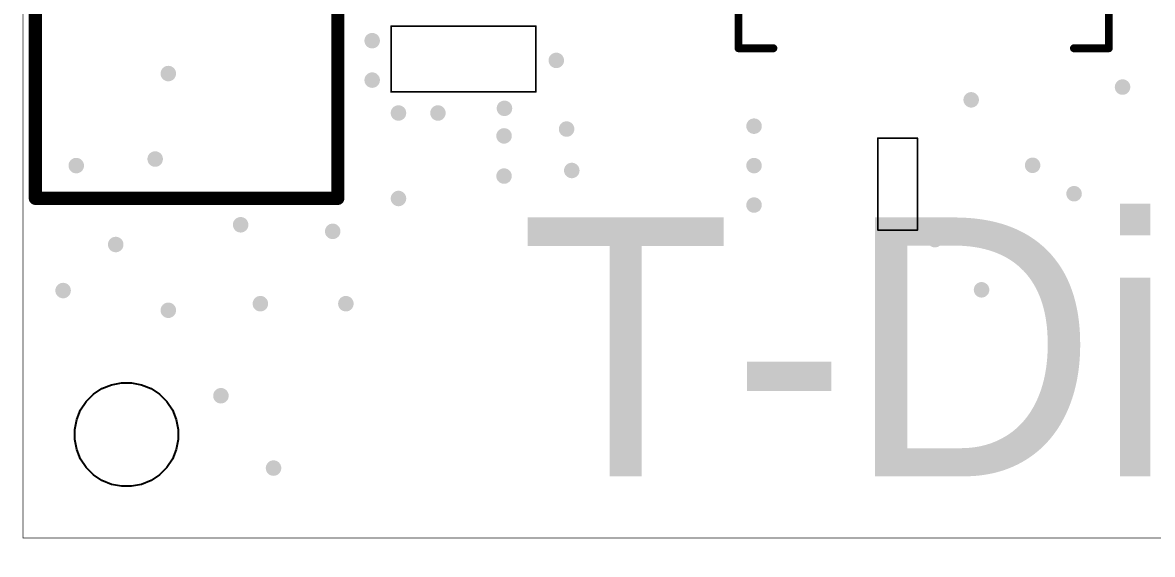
# Model space of a CAD drawing. Header units: millimetres. Extents: x -2 to 87, y -3.7 to 23.7.
# Drawn here: x -2.01 to 19.81, y -2.32 to 7.96 of the extents above; entities that cross this region are included whole.
import ezdxf

# ---------------------------------------------------------------- set-up
doc = ezdxf.new("R2010")
doc.units = ezdxf.units.MM
for name, color, linetype in [('KeepOutLayer', 6, 'Continuous'), ('MultiLayer', 9, 'Continuous'), ('TopOverlay', 2, 'Continuous'), ('ViaHoleLayer', 16, 'Continuous')]:
    doc.layers.add(name, color=color, linetype=linetype)
doc.styles.add('Kristen ITC', font='', dxfattribs={"height": 0.2})
doc.styles.get('Kristen ITC').set_extended_font_data('Kristen ITC')

# ---------------------------------------------------------------- blocks, each defined once
blk = doc.blocks.new('QFN_56_7X7_61')
at = {"layer": 'ViaHoleLayer'}
h = blk.add_hatch(color=16, dxfattribs=at)
edge = h.paths.add_edge_path()
edge.add_arc((-1, 1), 0.152, 0, 360)
h = blk.add_hatch(color=16, dxfattribs=at)
edge = h.paths.add_edge_path()
edge.add_arc((0, 1), 0.152, 0, 360)
h = blk.add_hatch(color=16, dxfattribs=at)
edge = h.paths.add_edge_path()
edge.add_arc((1, 1), 0.152, 0, 360)
h = blk.add_hatch(color=16, dxfattribs=at)
edge = h.paths.add_edge_path()
edge.add_arc((-1, 0), 0.152, 0, 360)
h = blk.add_hatch(color=16, dxfattribs=at)
edge = h.paths.add_edge_path()
edge.add_arc((0, 0), 0.152, 0, 360)
h = blk.add_hatch(color=16, dxfattribs=at)
edge = h.paths.add_edge_path()
edge.add_arc((1, 0), 0.152, 0, 360)
h = blk.add_hatch(color=16, dxfattribs=at)
edge = h.paths.add_edge_path()
edge.add_arc((-1, -1), 0.152, 0, 360)
h = blk.add_hatch(color=16, dxfattribs=at)
edge = h.paths.add_edge_path()
edge.add_arc((0.001, -1), 0.152, 0, 360)
h = blk.add_hatch(color=16, dxfattribs=at)
edge = h.paths.add_edge_path()
edge.add_arc((1, -1), 0.152, 0, 360)
at = {"layer": 'TopOverlay', "const_width": 0.152}
for points in [[(-3.576, 3.576), (-2.903, 3.576)], [(-3.576, 2.903), (-3.576, 3.576)], [(2.903, 3.576), (3.576, 3.576)], [(3.576, 2.903), (3.576, 3.576)], [(-3.576, -3.576), (-3.576, -2.903)], [(3.576, -3.576), (3.576, -2.903)], [(-3.576, -3.576), (-2.903, -3.576)], [(2.903, -3.576), (3.576, -3.576)]]:
    blk.add_lwpolyline(points, dxfattribs=at)
at = {"layer": 'TopOverlay'}
for points, const_width in [([(-3.614, 3.576, 1), (-3.538, 3.576, 1)], 0.0762), ([(-3.614, 3.576, 1), (-3.538, 3.576, 1)], 0.0762), ([(-2.941, 3.576, 1), (-2.864, 3.576, 1)], 0.0762), ([(2.864, 3.576, 1), (2.941, 3.576, 1)], 0.0762), ([(3.538, 3.576, 1), (3.614, 3.576, 1)], 0.0762), ([(3.538, 3.576, 1), (3.614, 3.576, 1)], 0.0762), ([(-3.614, 2.903, 1), (-3.538, 2.903, 1)], 0.0762), ([(3.538, 2.903, 1), (3.614, 2.903, 1)], 0.0762), ([(-3.965, 2.6, 1), (-4.115, 2.6, 1)], 0.15), ([(-4.152, 2.6, 1), (-4.077, 2.6, 1)], 0.075), ([(-4.002, 2.6, 1), (-3.927, 2.6, 1)], 0.075), ([(-3.614, -2.903, 1), (-3.538, -2.903, 1)], 0.0762), ([(3.538, -2.903, 1), (3.614, -2.903, 1)], 0.0762), ([(-3.614, -3.576, 1), (-3.538, -3.576, 1)], 0.0762), ([(-3.614, -3.576, 1), (-3.538, -3.576, 1)], 0.0762), ([(-2.941, -3.576, 1), (-2.864, -3.576, 1)], 0.0762), ([(2.864, -3.576, 1), (2.941, -3.576, 1)], 0.0762), ([(3.538, -3.576, 1), (3.614, -3.576, 1)], 0.0762), ([(3.538, -3.576, 1), (3.614, -3.576, 1)], 0.0762)]:
    blk.add_lwpolyline(points, format="xyb", close=True, dxfattribs=dict(at, const_width=const_width))
blk = doc.blocks.new('ANT_2_4G_3D_74')
at = {"layer": 'TopOverlay', "const_width": 0.254}
for points in [[(-7.937, 2.822), (-7.937, -3.02)], [(-7.937, 2.822), (6.363, 2.822)], [(6.363, 2.822), (6.363, -3.02)], [(-7.937, -3.02), (6.363, -3.02)]]:
    blk.add_lwpolyline(points, dxfattribs=at)
at = {"layer": 'TopOverlay', "const_width": 0.127}
for points in [[(-8.001, 2.822, 1), (-7.874, 2.822, 1)], [(-8.001, 2.822, 1), (-7.874, 2.822, 1)], [(6.299, 2.822, 1), (6.426, 2.822, 1)], [(6.299, 2.822, 1), (6.426, 2.822, 1)], [(-8.001, -3.02, 1), (-7.874, -3.02, 1)], [(-8.001, -3.02, 1), (-7.874, -3.02, 1)], [(6.299, -3.02, 1), (6.426, -3.02, 1)], [(6.299, -3.02, 1), (6.426, -3.02, 1)]]:
    blk.add_lwpolyline(points, format="xyb", close=True, dxfattribs=at)
blk = doc.blocks.new('CAP_0603_88')
at = {"layer": 'TopOverlay', "const_width": 0.0323}
for points in [[(-1.397, -0.635), (-1.397, 0.635)], [(-1.397, 0.635), (1.397, 0.635)], [(1.397, -0.635), (1.397, 0.635)], [(-1.397, -0.635), (1.397, -0.635)]]:
    blk.add_lwpolyline(points, dxfattribs=at)
at = {"layer": 'TopOverlay', "const_width": 0.0161}
for points in [[(-1.405, 0.635, 1), (-1.389, 0.635, 1)], [(-1.405, 0.635, 1), (-1.389, 0.635, 1)], [(1.389, 0.635, 1), (1.405, 0.635, 1)], [(1.389, 0.635, 1), (1.405, 0.635, 1)], [(-1.405, -0.635, 1), (-1.389, -0.635, 1)], [(-1.405, -0.635, 1), (-1.389, -0.635, 1)], [(1.389, -0.635, 1), (1.405, -0.635, 1)], [(1.389, -0.635, 1), (1.405, -0.635, 1)]]:
    blk.add_lwpolyline(points, format="xyb", close=True, dxfattribs=at)
blk = doc.blocks.new('CAP_0402_89')
at = {"layer": 'TopOverlay', "const_width": 0.0323}
for points in [[(-0.889, -0.381), (-0.889, 0.381)], [(0.889, 0.381), (-0.889, 0.381)], [(0.889, -0.381), (0.889, 0.381)], [(0.889, -0.381), (-0.889, -0.381)]]:
    blk.add_lwpolyline(points, dxfattribs=at)
at = {"layer": 'TopOverlay', "const_width": 0.0161}
for points in [[(-0.897, 0.381, 1), (-0.881, 0.381, 1)], [(-0.897, 0.381, 1), (-0.881, 0.381, 1)], [(0.881, 0.381, 1), (0.897, 0.381, 1)], [(0.881, 0.381, 1), (0.897, 0.381, 1)], [(-0.897, -0.381, 1), (-0.881, -0.381, 1)], [(-0.897, -0.381, 1), (-0.881, -0.381, 1)], [(0.881, -0.381, 1), (0.897, -0.381, 1)], [(0.881, -0.381, 1), (0.897, -0.381, 1)]]:
    blk.add_lwpolyline(points, format="xyb", close=True, dxfattribs=at)

msp = doc.modelspace()

# ---------------------------------------------------------------- hatches: boundary and pattern name
at = {"layer": 'ViaHoleLayer'}
h = msp.add_hatch(color=16, dxfattribs=at)
edge = h.paths.add_edge_path()
edge.add_arc((4.745, 7.607), 0.15, 0, 360)
h = msp.add_hatch(color=16, dxfattribs=at)
edge = h.paths.add_edge_path()
edge.add_arc((8.301, 7.226), 0.15, 0, 360)
h = msp.add_hatch(color=16, dxfattribs=at)
edge = h.paths.add_edge_path()
edge.add_arc((0.808, 6.972), 0.15, 0, 360)
h = msp.add_hatch(color=16, dxfattribs=at)
edge = h.paths.add_edge_path()
edge.add_arc((4.745, 6.845), 0.15, 0, 360)
h = msp.add_hatch(color=16, dxfattribs=at)
edge = h.paths.add_edge_path()
edge.add_arc((19.237, 6.711), 0.15, 0, 360)
h = msp.add_hatch(color=16, dxfattribs=at)
edge = h.paths.add_edge_path()
edge.add_arc((16.314, 6.464), 0.15, 0, 360)
h = msp.add_hatch(color=16, dxfattribs=at)
edge = h.paths.add_edge_path()
edge.add_arc((5.253, 6.21), 0.15, 0, 360)
h = msp.add_hatch(color=16, dxfattribs=at)
edge = h.paths.add_edge_path()
edge.add_arc((6.015, 6.21), 0.15, 0, 360)
h = msp.add_hatch(color=16, dxfattribs=at)
edge = h.paths.add_edge_path()
edge.add_arc((7.3, 6.3), 0.15, 0, 360)
h = msp.add_hatch(color=16, dxfattribs=at)
edge = h.paths.add_edge_path()
edge.add_arc((7.292, 5.768), 0.15, 0, 360)
h = msp.add_hatch(color=16, dxfattribs=at)
edge = h.paths.add_edge_path()
edge.add_arc((8.5, 5.9), 0.15, 0, 360)
h = msp.add_hatch(color=16, dxfattribs=at)
edge = h.paths.add_edge_path()
edge.add_arc((12.12, 5.956), 0.15, 0, 360)
h = msp.add_hatch(color=16, dxfattribs=at)
edge = h.paths.add_edge_path()
edge.add_arc((0.554, 5.321), 0.15, 0, 360)
h = msp.add_hatch(color=16, dxfattribs=at)
edge = h.paths.add_edge_path()
edge.add_arc((-0.97, 5.194), 0.15, 0, 360)
h = msp.add_hatch(color=16, dxfattribs=at)
edge = h.paths.add_edge_path()
edge.add_arc((8.6, 5.1), 0.15, 0, 360)
h = msp.add_hatch(color=16, dxfattribs=at)
edge = h.paths.add_edge_path()
edge.add_arc((12.12, 5.194), 0.15, 0, 360)
h = msp.add_hatch(color=16, dxfattribs=at)
edge = h.paths.add_edge_path()
edge.add_arc((17.5, 5.2), 0.15, 0, 360)
h = msp.add_hatch(color=16, dxfattribs=at)
edge = h.paths.add_edge_path()
edge.add_arc((7.292, 4.992), 0.15, 0, 360)
h = msp.add_hatch(color=16, dxfattribs=at)
edge = h.paths.add_edge_path()
edge.add_arc((18.301, 4.651), 0.15, 0, 360)
h = msp.add_hatch(color=16, dxfattribs=at)
edge = h.paths.add_edge_path()
edge.add_arc((5.253, 4.559), 0.15, 0, 360)
h = msp.add_hatch(color=16, dxfattribs=at)
edge = h.paths.add_edge_path()
edge.add_arc((12.12, 4.432), 0.15, 0, 360)
h = msp.add_hatch(color=16, dxfattribs=at)
edge = h.paths.add_edge_path()
edge.add_arc((2.205, 4.051), 0.15, 0, 360)
h = msp.add_hatch(color=16, dxfattribs=at)
edge = h.paths.add_edge_path()
edge.add_arc((3.983, 3.924), 0.15, 0, 360)
h = msp.add_hatch(color=16, dxfattribs=at)
edge = h.paths.add_edge_path()
edge.add_arc((-0.208, 3.67), 0.15, 0, 360)
h = msp.add_hatch(color=16, dxfattribs=at)
edge = h.paths.add_edge_path()
edge.add_arc((14.896, 3.747), 0.15, 0, 360)
h = msp.add_hatch(color=16, dxfattribs=at)
edge = h.paths.add_edge_path()
edge.add_arc((15.614, 3.764), 0.15, 0, 360)
h = msp.add_hatch(color=16, dxfattribs=at)
edge = h.paths.add_edge_path()
edge.add_arc((-1.224, 2.781), 0.15, 0, 360)
h = msp.add_hatch(color=16, dxfattribs=at)
edge = h.paths.add_edge_path()
edge.add_arc((16.514, 2.795), 0.15, 0, 360)
h = msp.add_hatch(color=16, dxfattribs=at)
edge = h.paths.add_edge_path()
edge.add_arc((2.586, 2.527), 0.15, 0, 360)
h = msp.add_hatch(color=16, dxfattribs=at)
edge = h.paths.add_edge_path()
edge.add_arc((4.237, 2.527), 0.15, 0, 360)
h = msp.add_hatch(color=16, dxfattribs=at)
edge = h.paths.add_edge_path()
edge.add_arc((0.808, 2.4), 0.15, 0, 360)
h = msp.add_hatch(color=16, dxfattribs=at)
edge = h.paths.add_edge_path()
edge.add_arc((1.824, 0.749), 0.15, 0, 360)
h = msp.add_hatch(color=16, dxfattribs=at)
edge = h.paths.add_edge_path()
edge.add_arc((2.84, -0.648), 0.15, 0, 360)

# ---------------------------------------------------------------- linework, layer by layer
at = {"layer": 'KeepOutLayer', "const_width": 0.0127}
for points in [[(-2, -2), (-2, 23.72)], [(-2, -2), (86.83, -2)]]:
    msp.add_lwpolyline(points, dxfattribs=at)
at = {"layer": 'KeepOutLayer'}
for points, const_width in [([(1, 0, 1), (-1, 0, 1)], 0.0127), ([(-1.003, 0, 1), (-0.997, 0, 1)], 0.00635), ([(0.997, 0, 1), (1.003, 0, 1)], 0.00635), ([(-2.003, -2, 1), (-1.997, -2, 1)], 0.00635), ([(-2.003, -2, 1), (-1.997, -2, 1)], 0.00635)]:
    msp.add_lwpolyline(points, format="xyb", close=True, dxfattribs=dict(at, const_width=const_width))
at = {"layer": 'MultiLayer'}
for p, q in [((-0.637, 0.777), (-0.474, 0.886)), ((-0.474, 0.886), (-0.292, 0.962)), ((-0.292, 0.962), (-0.098, 1)), ((-0.098, 1), (0, 1)), ((0, 1), (0.098, 1)), ((0.098, 1), (0.292, 0.962)), ((0.292, 0.962), (0.474, 0.886)), ((0.474, 0.886), (0.637, 0.777)), ((-0.777, 0.637), (-0.637, 0.777)), ((0.637, 0.777), (0.777, 0.637)), ((-0.962, 0.292), (-0.886, 0.474)), ((-0.886, 0.474), (-0.777, 0.637)), ((0.777, 0.637), (0.886, 0.474)), ((0.886, 0.474), (0.962, 0.292)), ((-1, 0.098), (-0.962, 0.292)), ((0.962, 0.292), (1, 0.098)), ((-1, 0), (-1, 0.098)), ((-1, -0.098), (-1, 0)), ((1, 0.098), (1, 0)), ((1, 0), (1, -0.098)), ((-0.962, -0.292), (-1, -0.098)), ((1, -0.098), (0.962, -0.292)), ((-0.886, -0.474), (-0.962, -0.292)), ((0.962, -0.292), (0.886, -0.474)), ((-0.777, -0.637), (-0.886, -0.474)), ((-0.637, -0.777), (-0.777, -0.637)), ((0.777, -0.637), (0.637, -0.777)), ((0.886, -0.474), (0.777, -0.637)), ((-0.474, -0.886), (-0.637, -0.777)), ((0.637, -0.777), (0.474, -0.886)), ((-0.292, -0.962), (-0.474, -0.886)), ((-0.098, -1), (-0.292, -0.962)), ((0, -1), (-0.098, -1)), ((0, -1), (0, -1)), ((0.098, -1), (0, -1)), ((0.292, -0.962), (0.098, -1)), ((0.474, -0.886), (0.292, -0.962))]:
    msp.add_line(p, q, dxfattribs=at)

# ---------------------------------------------------------------- block references
for name, p, rotation in [('ANT_2_4G_3D_74', (1.062, 12.499), 90), ('CAP_0402_89', (14.893, 4.838), 270)]:
    msp.add_blockref(name, p, dxfattribs=dict(rotation=rotation))
for name, p in [('QFN_56_7X7_61', (15.396, 11.036)), ('CAP_0603_88', (6.508, 7.251))]:
    msp.add_blockref(name, p)

# ---------------------------------------------------------------- texts
at = {"layer": 'TopOverlay', "style": 'Kristen ITC'}
msp.add_text('T-Display-Long', height=5, rotation=360, dxfattribs=at).set_placement((7.6, -0.807))

doc.saveas('drawing.dxf')
